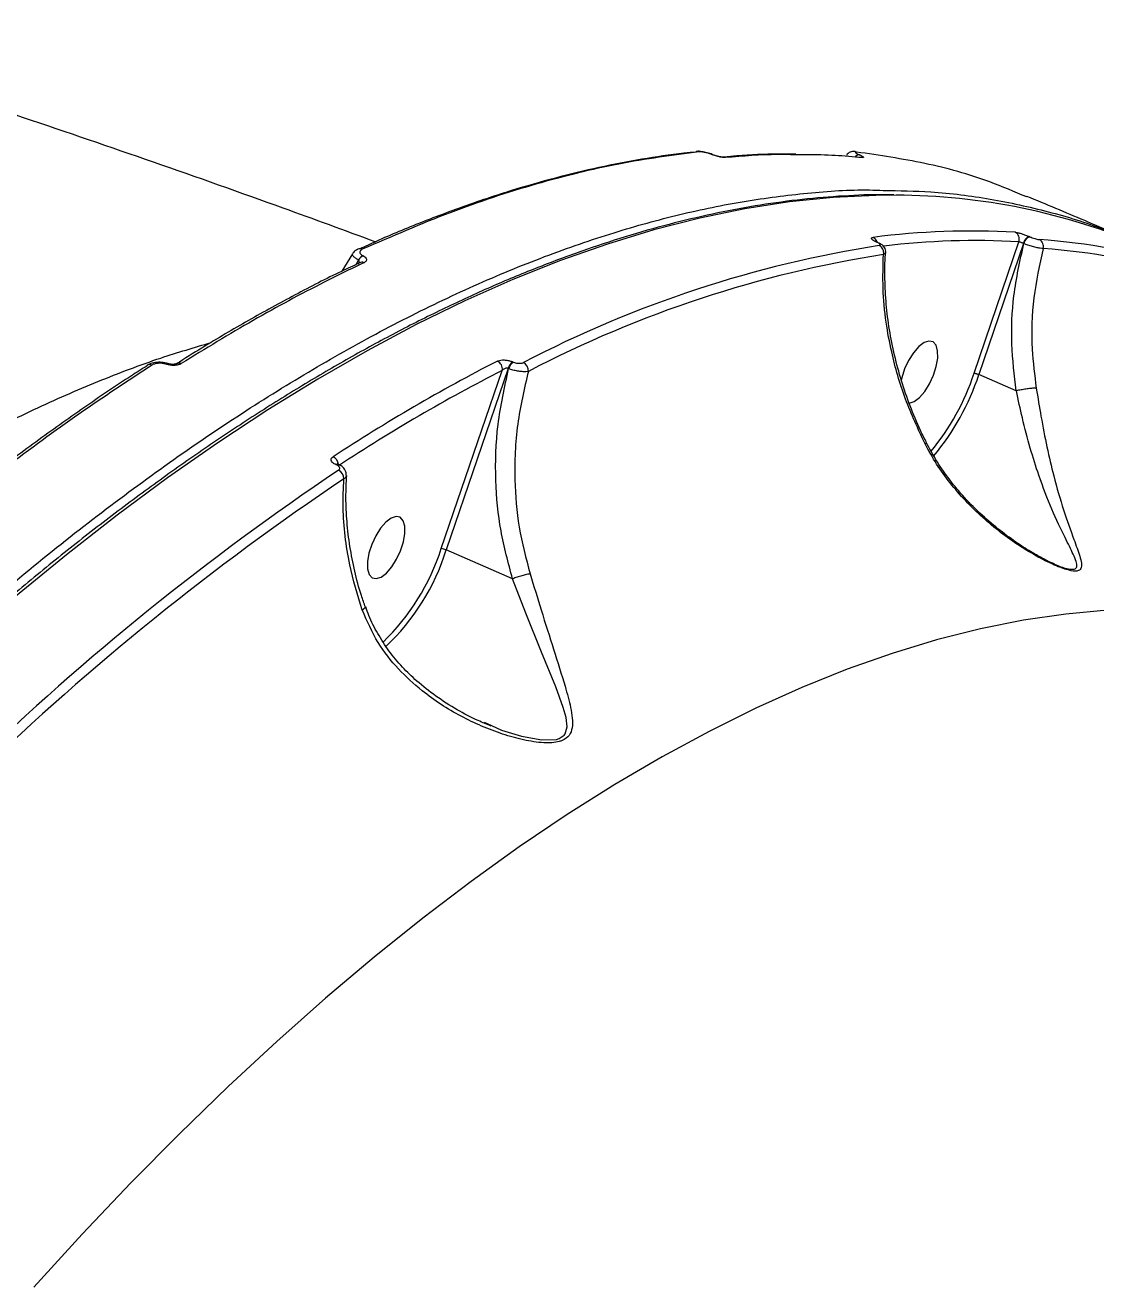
# Model space of a CAD drawing. Header units: millimetres. Extents: x -10881 to 8954, y -8695 to 5624.
# Drawn here: x -5703 to -5558.4, y 3422.4 to 3591.9 of the extents above; entities that cross this region are included whole.
import ezdxf

# ---------------------------------------------------------------- set-up
doc = ezdxf.new("R2010")
doc.units = ezdxf.units.MM
for name, color, linetype in [('DIKOM_ОБЪЕКТ', 7, 'Continuous'), ('DIKOM_РАЗМЕР_ЗОНА', 7, 'Continuous'), ('DIKOM_РАЗМЕР_ОБЪЕКТА', 7, 'Continuous')]:
    doc.layers.add(name, color=color, linetype=linetype)
doc.styles.add('style1', font='arial.ttf', dxfattribs={"width": 0.8})
doc.dimstyles.new('1-50', dxfattribs={"dimtxt": 300, "dimasz": 200, "dimexe": 100, "dimexo": 0, "dimgap": 100, "dimtad": 1, "dimtxsty": 'style1', "dimcen": 200, "dimclrd": 7, "dimclre": 7, "dimclrt": 7, "dimadec": 1, "dimazin": 2, "dimtfac": 1, "dimtmove": 0, "dimatfit": 2, "dimfxl": 0, "dimlwd": 25, "dimlwe": 18, "dimarcsym": 0})

# ---------------------------------------------------------------- blocks, each defined once
blk = doc.blocks.new('*D9')
at = {"layer": 'Defpoints', "color": 0, "transparency": 16777216}
for p in [(-9533.99, 4149), (-6877.05, 4149), (-2715.65, -5051.15)]:
    blk.add_point(p, dxfattribs=at)
at = {"layer": 'DIKOM_РАЗМЕР_ОБЪЕКТА', "color": 7, "lineweight": 18, "transparency": 16777216}
for p, q in [((-6877.05, 4149), (-9633.99, 4149)), ((-2715.65, -5051.15), (-9633.99, -5051.15))]:
    blk.add_line(p, q, dxfattribs=at)
at = {"layer": 'DIKOM_РАЗМЕР_ОБЪЕКТА', "color": 7, "lineweight": 25, "transparency": 16777216}
blk.add_line((-9533.99, -4851.15), (-9533.99, 3949), dxfattribs=at)
at = {"layer": 'DIKOM_РАЗМЕР_ОБЪЕКТА', "color": 7, "transparency": 16777216}
for points in [[(-9567.32, 3949), (-9500.66, 3949), (-9533.99, 4149)], [(-9567.32, -4851.15), (-9500.66, -4851.15), (-9533.99, -5051.15)]]:
    blk.add_solid(points, dxfattribs=at)
at = {"layer": 'DIKOM_РАЗМЕР_ОБЪЕКТА', "color": 7, "transparency": 16777216, "insert": (-9787.16, -451.07), "char_height": 300, "attachment_point": 5, "rotation": 90, "style": 'style1'}
blk.add_mtext('9200', dxfattribs=at)
blk = doc.blocks.new('*D11')
at = {"layer": 'Defpoints', "color": 0, "transparency": 16777216}
for p in [(-7028.45, 5624.13), (-10431.26, -7165.91), (-2784.83, -7165.91)]:
    blk.add_point(p, dxfattribs=at)
at = {"layer": 'DIKOM_РАЗМЕР_ЗОНА', "color": 7, "lineweight": 18, "transparency": 16777216}
for p, q in [((-7028.45, 5624.13), (-10531.26, 5624.13)), ((-2784.83, -7165.91), (-10531.26, -7165.91))]:
    blk.add_line(p, q, dxfattribs=at)
at = {"layer": 'DIKOM_РАЗМЕР_ЗОНА', "color": 7, "lineweight": 25, "transparency": 16777216}
blk.add_line((-10431.26, 5424.13), (-10431.26, -6965.91), dxfattribs=at)
at = {"layer": 'DIKOM_РАЗМЕР_ЗОНА', "color": 7, "transparency": 16777216}
for points in [[(-10464.6, 5424.13), (-10397.93, 5424.13), (-10431.26, 5624.13)], [(-10464.6, -6965.91), (-10397.93, -6965.91), (-10431.26, -7165.91)]]:
    blk.add_solid(points, dxfattribs=at)
at = {"layer": 'DIKOM_РАЗМЕР_ЗОНА', "color": 7, "transparency": 16777216, "insert": (-10684.43, -770.89), "char_height": 300, "attachment_point": 5, "rotation": 90, "style": 'style1'}
blk.add_mtext('12800', dxfattribs=at)

msp = doc.modelspace()

# ---------------------------------------------------------------- linework, layer by layer
at = {"layer": 'DIKOM_ОБЪЕКТ', "color": 7, "linetype": 'Continuous', "lineweight": 15}
for p, q in [((-5612.415, 3574.823), (-5612.378, 3574.828)), ((-5610.118, 3574.382), (-5610.125, 3574.384)), ((-5590.219, 3574.048), (-5590.226, 3574.048)), ((-5587.973, 3562.556), (-5588.039, 3562.585)), ((-5587.858, 3562.542), (-5587.924, 3562.571)), ((-5574.862, 3544.894), (-5568.836, 3562.627)), ((-5567.405, 3563.338), (-5567.359, 3563.318)), ((-5658.793, 3560.988), (-5660.243, 3558.653)), ((-5568.203, 3562.407), (-5574.217, 3544.713)), ((-5568.158, 3562.388), (-5568.203, 3562.407)), ((-5658.283, 3559.567), (-5657.955, 3560.184)), ((-5657.831, 3559.811), (-5657.839, 3559.808)), ((-5686.51, 3545.961), (-5686.553, 3545.931)), ((-5637.139, 3546.427), (-5637.073, 3546.398)), ((-5646.799, 3521.222), (-5638.566, 3545.28)), ((-5637.769, 3545.541), (-5646.153, 3521.039)), ((-5637.704, 3545.512), (-5637.769, 3545.541)), ((-5569.17, 3542.527), (-5574.217, 3544.713)), ((-5660.949, 3532.519), (-5660.994, 3532.539)), ((-5660.66, 3532.577), (-5660.705, 3532.596)), ((-5637.168, 3517.147), (-5646.153, 3521.039)), ((-5641.02, 3497.794), (-5640.002, 3497.336))]:
    msp.add_line(p, q, dxfattribs=at)
at = {"layer": 'DIKOM_ОБЪЕКТ', "color": 7, "linetype": 'Continuous', "lineweight": 15, "flags": 128}
for points in [[(-5590.946, 3574.802), (-5590.884, 3574.793), (-5590.724, 3574.744)], [(-5610.125, 3574.384), (-5610.128, 3574.386), (-5610.194, 3574.385)], [(-5590.227, 3574.048), (-5590.152, 3574.038), (-5589.985, 3573.987)], [(-5585.408, 3568.914), (-5588.113, 3568.901), (-5593.908, 3568.629), (-5599.809, 3568.027), (-5605.81, 3567.096), (-5611.906, 3565.836), (-5618.092, 3564.247), (-5624.364, 3562.333), (-5630.715, 3560.094), (-5637.14, 3557.531), (-5643.635, 3554.648), (-5650.192, 3551.447), (-5656.808, 3547.93), (-5663.476, 3544.1), (-5670.191, 3539.961), (-5676.946, 3535.516), (-5683.737, 3530.768), (-5690.558, 3525.722), (-5697.403, 3520.383), (-5704.266, 3514.754)], [(-5587.919, 3562.569), (-5587.965, 3562.584), (-5588.039, 3562.585)], [(-5658.12, 3561.595), (-5658.078, 3561.617), (-5658.065, 3561.623)], [(-5587.858, 3562.542), (-5587.9, 3562.555), (-5587.973, 3562.556)], [(-5579.971, 3545.808), (-5579.78, 3546.941), (-5579.793, 3547.92), (-5580.009, 3548.666), (-5580.411, 3549.118), (-5580.966, 3549.24), (-5581.63, 3549.022), (-5582.347, 3548.481), (-5583.061, 3547.662), (-5583.714, 3546.63), (-5584.251, 3545.47), (-5584.631, 3544.274), (-5584.702, 3543.959)], [(-5683.846, 3546.092), (-5683.748, 3546.163), (-5683.663, 3546.179), (-5683.648, 3546.176)], [(-5583.676, 3540.84), (-5583.636, 3540.842), (-5582.973, 3541.06), (-5582.255, 3541.601), (-5581.541, 3542.421), (-5580.889, 3543.452), (-5580.351, 3544.613), (-5579.971, 3545.808)], [(-5651.908, 3522.135), (-5651.716, 3523.268), (-5651.73, 3524.247), (-5651.946, 3524.993), (-5652.348, 3525.445), (-5652.903, 3525.567), (-5653.566, 3525.349), (-5654.284, 3524.808), (-5654.998, 3523.988), (-5655.65, 3522.957), (-5656.188, 3521.796), (-5656.568, 3520.601), (-5656.759, 3519.468), (-5656.746, 3518.489), (-5656.53, 3517.743), (-5656.128, 3517.291), (-5655.573, 3517.169), (-5654.909, 3517.387), (-5654.192, 3517.928), (-5653.478, 3518.747), (-5652.825, 3519.779), (-5652.287, 3520.939), (-5651.908, 3522.135)], [(-5640.002, 3497.336), (-5638.672, 3496.736), (-5635.976, 3495.909), (-5633.235, 3495.407), (-5631.232, 3495.477), (-5630.878, 3495.585), (-5630.189, 3496.043), (-5630.055, 3496.223), (-5629.8, 3497.155), (-5629.937, 3498.414), (-5630.322, 3499.791), (-5631.356, 3502.554), (-5633.285, 3507.241), (-5635.393, 3512.497), (-5637.165, 3517.146), (-5637.165, 3517.147), (-5637.165, 3517.147)], [(-5556.867, 3512.899), (-5562.484, 3512.396), (-5568.204, 3511.562), (-5574.02, 3510.397), (-5579.927, 3508.903), (-5585.92, 3507.081), (-5591.993, 3504.932), (-5598.14, 3502.46), (-5604.356, 3499.665), (-5610.635, 3496.55), (-5616.971, 3493.12), (-5623.358, 3489.375), (-5629.79, 3485.321), (-5636.262, 3480.961), (-5642.766, 3476.299), (-5649.298, 3471.339), (-5655.851, 3466.086), (-5662.419, 3460.545), (-5668.996, 3454.721), (-5675.575, 3448.619), (-5682.151, 3442.245), (-5688.718, 3435.606), (-5695.269, 3428.706), (-5701.798, 3421.553)]]:
    msp.add_lwpolyline(points, dxfattribs=at)
at = {"layer": 'DIKOM_ОБЪЕКТ', "color": 7, "linetype": 'Continuous', "lineweight": 15}
for centre, radius, start, end in [((-5612.296, 3574.051), 0.781, 66.62071, 96.03964), ((-5608.724, 3573.282), 0.782, 66.58407, 96.06572), ((-5590.365, 3573.668), 0.704, 89.26847, 144.36234), ((-5585.624, 3482.954), 85.961, 66.9822, 89.85592), ((-5575.213, 3461.528), 102.559, 86.71232, 97.44748), ((-5588.925, 3562.32), 0.994, 16.67352, 65.10738), ((-5574.7, 3460.813), 101.983, 86.70366, 96.96779), ((-5569.794, 3563), 1.028, 338.73107, 63.2718), ((-5567.001, 3562.183), 1.223, 109.28912, 169.44641), ((-5566.955, 3562.164), 1.223, 109.28912, 169.44641), ((-5571.528, 3480.687), 82.421, 59.09196, 86.20345), ((-5566.526, 3562.015), 1.019, 342.25909, 63.45929), ((-5657.774, 3560.955), 0.729, 65.14118, 113.52646), ((-5563.573, 3408.024), 155.985, 98.88566, 117.54565), ((-5563.064, 3407.144), 155.641, 98.88566, 117.54565), ((-5588.143, 3561.178), 1.07, 345.8993, 63.62359), ((-5571.001, 3479.647), 82.239, 59.09196, 86.20345), ((-5656.887, 3559.62), 1.209, 112.46757, 152.14495), ((-5657.532, 3559.152), 0.724, 64.96044, 115.63028), ((-5686.162, 3545.375), 0.682, 63.2226, 120.70836), ((-5682.207, 3545.583), 0.681, 63.1817, 121.3099), ((-5527.354, 3328.913), 244.69, 117.20717, 123.21729), ((-5639.733, 3545.462), 1.181, 351.13328, 64.69536), ((-5636.22, 3545.105), 1.61, 124.80243, 164.28202), ((-5636.154, 3545.076), 1.61, 124.80243, 164.28202), ((-5636.217, 3545.259), 1.182, 354.3136, 64.5585), ((-5526.958, 3328.181), 244.107, 117.20717, 123.21729), ((-5605.881, 3555.145), 32.668, 320.44521, 341.71272), ((-5606.116, 3555.24), 33.591, 320.14669, 341.73568), ((-5661.926, 3532.486), 1.251, 4.54092, 65.09204), ((-5660.797, 3532.302), 0.308, 72.10211, 129.78399), ((-5660.751, 3532.281), 0.31, 73.04037, 129.6847), ((-5458.817, 3231.022), 362.23, 123.86711, 133.94208), ((-5458.539, 3230.532), 361.431, 123.86711, 133.94208), ((-5661.2, 3530.661), 1.247, 359.03579, 65.20469), ((-5675.735, 3530.495), 30.385, 313.90309, 342.23083), ((-5674.771, 3529.846), 29.942, 313.09901, 342.89528), ((-5647.063, 3519.054), 2.184, 65.38685, 83.05382)]:
    msp.add_arc(centre, radius, start, end, dxfattribs=at)
for points, knots in [([(-5655.705, 3562.628), (-5659.841, 3564.149), (-5669.757, 3567.796), (-5685.596, 3573.382), (-5703.179, 3579.407), (-5720.853, 3585.256), (-5738.607, 3590.937), (-5756.441, 3596.448), (-5774.349, 3601.79), (-5792.331, 3606.964), (-5810.381, 3611.97), (-5828.497, 3616.808), (-5846.675, 3621.479), (-5864.913, 3625.982), (-5883.208, 3630.317), (-5901.555, 3634.486), (-5919.952, 3638.487), (-5938.395, 3642.32), (-5956.881, 3645.987), (-5975.408, 3649.48), (-5992.642, 3652.586), (-6003.716, 3654.449), (-6008.587, 3655.269)], [0, 0, 0, 0, 0.03717011, 0.08912627, 0.14097175, 0.19271207, 0.24435286, 0.29589981, 0.34735866, 0.39873516, 0.45003507, 0.50126413, 0.55242807, 0.60353256, 0.65458327, 0.70558582, 0.75654579, 0.80746873, 0.85836015, 0.90922555, 0.96007038, 1, 1, 1, 1]), ([(-5612.403, 3574.74), (-5612.946, 3574.691), (-5615.355, 3574.477), (-5619.721, 3573.8), (-5625.5, 3572.701), (-5631.372, 3571.285), (-5637.322, 3569.581), (-5643.345, 3567.588), (-5649.44, 3565.286), (-5654.254, 3563.313), (-5657.054, 3562.01), (-5657.782, 3561.672)], [0, 0, 0, 0, 0.0380147, 0.1685215, 0.299207, 0.4300356, 0.5609704, 0.6919741, 0.8230085, 0.9540263, 1, 1, 1, 1]), ([(-5611.986, 3574.768), (-5615.583, 3574.297), (-5622.787, 3573.355), (-5634.031, 3570.542), (-5645.57, 3566.783), (-5653.498, 3563.34), (-5657.467, 3561.616)], [0, 0, 0, 0, 0.2482522, 0.497193, 0.7482405, 1, 1, 1, 1]), ([(-5610.125, 3574.382), (-5610.155, 3574.394), (-5610.403, 3574.495), (-5610.935, 3574.66), (-5611.671, 3574.807), (-5612.108, 3574.875), (-5612.354, 3574.825), (-5612.377, 3574.821)], [0, 0, 0, 0, 0.039895, 0.3355286, 0.6309016, 0.9656082, 1, 1, 1, 1]), ([(-5610.194, 3574.385), (-5610.351, 3574.442), (-5610.665, 3574.554), (-5611.16, 3574.684), (-5611.602, 3574.763), (-5611.862, 3574.778), (-5611.967, 3574.77), (-5611.986, 3574.768)], [0, 0, 0, 0, 0.236408, 0.4729314, 0.7098822, 0.9468304, 1, 1, 1, 1]), ([(-5598.937, 3574.451), (-5599.745, 3574.462), (-5602.359, 3574.498), (-5605.599, 3574.358), (-5608.058, 3574.106), (-5608.644, 3574.046)], [0, 0, 0, 0, 0.2544481, 0.8225573, 1, 1, 1, 1]), ([(-5590.946, 3574.799), (-5590.974, 3574.803), (-5591.085, 3574.82), (-5591.285, 3574.819), (-5591.593, 3574.75), (-5591.891, 3574.584), (-5592.028, 3574.396), (-5592.098, 3574.299)], [0, 0, 0, 0, 0.0833668, 0.3258904, 0.5395804, 0.7629906, 1, 1, 1, 1]), ([(-5590.724, 3574.744), (-5590.79, 3574.747), (-5590.923, 3574.753), (-5590.912, 3574.681), (-5590.741, 3574.559), (-5590.515, 3574.444), (-5590.373, 3574.38), (-5590.356, 3574.372)], [0, 0, 0, 0, 0.2478617, 0.4958964, 0.7364511, 0.9670336, 1, 1, 1, 1]), ([(-5567.769, 3568.678), (-5569.415, 3569.383), (-5573.841, 3571.281), (-5581.475, 3573.382), (-5587.638, 3574.29), (-5590.724, 3574.744)], [0, 0, 0, 0, 0.2281326, 0.6135938, 1, 1, 1, 1]), ([(-5608.413, 3573.999), (-5608.432, 3573.998), (-5608.537, 3573.99), (-5608.796, 3574.008), (-5609.235, 3574.088), (-5609.727, 3574.217), (-5610.039, 3574.329), (-5610.194, 3574.385)], [0, 0, 0, 0, 0.05458517, 0.29135689, 0.52781698, 0.7639702, 1, 1, 1, 1]), ([(-5608.796, 3574.06), (-5608.795, 3574.06), (-5608.789, 3574.061), (-5608.843, 3574.06), (-5608.962, 3574.071), (-5609.182, 3574.106), (-5609.5, 3574.179), (-5609.839, 3574.278), (-5610.037, 3574.354), (-5610.118, 3574.385)], [0, 0, 0, 0, 0.0396575, 0.1338054, 0.2522487, 0.4197709, 0.6176875, 0.8450372, 1, 1, 1, 1]), ([(-5598.637, 3574.366), (-5599.554, 3574.386), (-5602.749, 3574.456), (-5606.056, 3574.189), (-5608.413, 3573.999)], [0, 0, 0, 0, 0.287135, 1, 1, 1, 1]), ([(-5589.985, 3573.987), (-5590.287, 3574.016), (-5591.798, 3574.157), (-5594.652, 3574.37), (-5597.269, 3574.367), (-5598.637, 3574.366)], [0, 0, 0, 0, 0.1065807, 0.5329217, 1, 1, 1, 1]), ([(-5590.356, 3574.372), (-5590.339, 3574.364), (-5590.196, 3574.299), (-5589.966, 3574.182), (-5589.792, 3574.057), (-5589.782, 3573.982), (-5589.917, 3573.986), (-5589.985, 3573.987)], [0, 0, 0, 0, 0.0299153, 0.261791, 0.5039481, 0.7520215, 1, 1, 1, 1]), ([(-5787.4, 3427.535), (-5784.913, 3430.803), (-5779.274, 3438.209), (-5770.377, 3449.297), (-5760.708, 3460.81), (-5750.945, 3471.851), (-5741.036, 3482.485), (-5731.019, 3492.65), (-5720.887, 3502.34), (-5710.73, 3511.457), (-5700.685, 3519.882), (-5690.794, 3527.6), (-5681.051, 3534.643), (-5671.353, 3541.082), (-5661.649, 3546.947), (-5651.981, 3552.194), (-5642.344, 3556.811), (-5632.827, 3560.742), (-5623.557, 3563.94), (-5614.571, 3566.413), (-5605.85, 3568.208), (-5597.326, 3569.273), (-5591.081, 3569.721), (-5587.764, 3569.592), (-5587.145, 3569.568)], [0, 0, 0, 0, 0.0370268, 0.0839234, 0.1308199, 0.1780422, 0.2252644, 0.2735141, 0.3217638, 0.3703685, 0.4189733, 0.4658697, 0.5127662, 0.5599885, 0.6072107, 0.6554604, 0.7037101, 0.7523148, 0.8009195, 0.8478159, 0.8947124, 0.9419347, 0.9891569, 1, 1, 1, 1]), ([(-5587.145, 3569.568), (-5584.992, 3569.533), (-5580.061, 3569.455), (-5572.624, 3568.499), (-5564.832, 3566.778), (-5559.076, 3565.06), (-5556.019, 3563.71), (-5555.366, 3563.421)], [0, 0, 0, 0, 0.1907747, 0.4368492, 0.6847344, 0.9326195, 1, 1, 1, 1]), ([(-5585.726, 3568.954), (-5586.155, 3568.965), (-5588.373, 3569.027), (-5592.479, 3568.846), (-5598.043, 3568.398), (-5603.707, 3567.63), (-5609.456, 3566.574), (-5615.288, 3565.222), (-5621.198, 3563.577), (-5627.181, 3561.64), (-5633.233, 3559.412), (-5639.349, 3556.895), (-5645.524, 3554.092), (-5651.754, 3551.004), (-5658.034, 3547.634), (-5664.358, 3543.984), (-5670.723, 3540.058), (-5677.124, 3535.858), (-5683.555, 3531.388), (-5690.012, 3526.651), (-5696.49, 3521.651), (-5702.984, 3516.391), (-5709.49, 3510.876), (-5716.002, 3505.109), (-5722.516, 3499.096), (-5729.027, 3492.841), (-5735.53, 3486.348), (-5742.019, 3479.622), (-5748.492, 3472.669), (-5754.942, 3465.493), (-5761.364, 3458.101), (-5767.755, 3450.497), (-5774.109, 3442.687), (-5780.421, 3434.678), (-5786.687, 3426.475), (-5792.902, 3418.084), (-5799.061, 3409.512), (-5805.16, 3400.765), (-5811.194, 3391.85), (-5817.16, 3382.773), (-5823.051, 3373.541), (-5828.864, 3364.162), (-5834.595, 3354.642), (-5840.239, 3344.988), (-5845.792, 3335.208), (-5851.248, 3325.308), (-5856.016, 3316.412), (-5858.938, 3310.794), (-5860.107, 3308.546)], [0, 0, 0, 0, 0.0053175, 0.0275252, 0.0497452, 0.0719767, 0.094219, 0.1164707, 0.1387306, 0.1609973, 0.1832695, 0.2055461, 0.2278259, 0.2501081, 0.2723918, 0.2946765, 0.3169615, 0.3392464, 0.3615309, 0.3838147, 0.4060977, 0.4283797, 0.4506608, 0.4729407, 0.4952197, 0.5174975, 0.5397743, 0.56205, 0.5843248, 0.6065986, 0.6288715, 0.6511435, 0.6734147, 0.6956851, 0.7179548, 0.7402238, 0.7624921, 0.7847599, 0.8070272, 0.8292939, 0.8515602, 0.873826, 0.8960915, 0.9183566, 0.9406214, 0.9628859, 0.9851502, 1, 1, 1, 1]), ([(-5553.711, 3562.799), (-5555.785, 3563.698), (-5560.433, 3565.713), (-5565.13, 3567.678), (-5567.732, 3568.766)], [0, 0, 0, 0, 0.4460101, 1, 1, 1, 1]), ([(-5588.039, 3562.585), (-5588.108, 3562.616), (-5588.314, 3562.709), (-5588.578, 3562.869), (-5588.74, 3563.037), (-5588.732, 3563.168), (-5588.582, 3563.204), (-5588.506, 3563.222)], [0, 0, 0, 0, 0.1082969, 0.3204328, 0.5430623, 0.7715679, 1, 1, 1, 1]), ([(-5587.917, 3562.571), (-5587.967, 3562.592), (-5588.086, 3562.643), (-5588.19, 3562.702), (-5588.242, 3562.739), (-5588.235, 3562.733), (-5588.234, 3562.732)], [0, 0, 0, 0, 0.2713901, 0.6456746, 0.9258621, 1, 1, 1, 1]), ([(-5569.331, 3563.918), (-5569.24, 3563.908), (-5569.058, 3563.886), (-5568.638, 3563.78), (-5568.168, 3563.634), (-5567.737, 3563.478), (-5567.499, 3563.377), (-5567.405, 3563.338)], [0, 0, 0, 0, 0.2150376, 0.4299703, 0.6447112, 0.8592201, 1, 1, 1, 1]), ([(-5568.203, 3562.407), (-5568.234, 3562.421), (-5568.314, 3562.454), (-5568.456, 3562.51), (-5568.611, 3562.565), (-5568.748, 3562.608), (-5568.806, 3562.621), (-5568.836, 3562.627)], [0, 0, 0, 0, 0.1407275, 0.3551897, 0.5699448, 0.7849277, 1, 1, 1, 1]), ([(-5567.359, 3563.318), (-5567.295, 3563.291), (-5567.135, 3563.224), (-5566.846, 3563.119), (-5566.532, 3563.021), (-5566.253, 3562.949), (-5566.131, 3562.934), (-5566.071, 3562.926)], [0, 0, 0, 0, 0.1422682, 0.3570915, 0.5715532, 0.7857145, 1, 1, 1, 1]), ([(-5657.955, 3560.184), (-5657.991, 3560.203), (-5658.199, 3560.312), (-5658.533, 3560.522), (-5658.789, 3560.78), (-5658.879, 3560.947), (-5658.797, 3560.989), (-5658.796, 3560.989)], [0, 0, 0, 0, 0.0571956, 0.3367997, 0.6424223, 0.9942181, 1, 1, 1, 1]), ([(-5658.059, 3561.613), (-5658.113, 3561.591), (-5658.337, 3561.501), (-5658.609, 3561.304), (-5658.736, 3561.055), (-5658.772, 3560.984)], [0, 0, 0, 0, 0.1851863, 0.7675866, 1, 1, 1, 1]), ([(-5657.467, 3561.616), (-5657.584, 3561.544), (-5657.788, 3561.419), (-5657.816, 3561.174), (-5657.685, 3560.959), (-5657.495, 3560.815), (-5657.37, 3560.748), (-5657.349, 3560.737)], [0, 0, 0, 0, 0.3277202, 0.573894, 0.77963, 0.9627747, 1, 1, 1, 1]), ([(-5587.667, 3562.137), (-5587.618, 3562.15), (-5587.518, 3562.174), (-5587.513, 3562.26), (-5587.619, 3562.37), (-5587.792, 3562.474), (-5587.926, 3562.535), (-5587.973, 3562.556)], [0, 0, 0, 0, 0.2288294, 0.4578465, 0.6785143, 0.8883618, 1, 1, 1, 1]), ([(-5586.825, 3561.227), (-5586.816, 3561.279), (-5586.789, 3561.443), (-5586.873, 3561.707), (-5587.026, 3561.975), (-5587.247, 3562.198), (-5587.513, 3562.386), (-5587.766, 3562.493), (-5587.894, 3562.547)], [0, 0, 0, 0, 0.079728, 0.2531245, 0.4104791, 0.567746, 0.7817446, 1, 1, 1, 1]), ([(-5581.491, 3535.342), (-5582.423, 3537.348), (-5584.311, 3541.412), (-5585.903, 3546.977), (-5586.824, 3551.987), (-5587.253, 3556.411), (-5587.154, 3559.409), (-5587.104, 3560.917)], [0, 0, 0, 0, 0.2398776, 0.4858745, 0.6394221, 0.8185481, 1, 1, 1, 1]), ([(-5586.837, 3561.226), (-5586.834, 3561.182), (-5586.825, 3561.056), (-5586.994, 3560.972), (-5587.104, 3560.917)], [0, 0, 0, 0, 0.3469329, 1, 1, 1, 1]), ([(-5581.287, 3535.523), (-5581.566, 3536.067), (-5582.394, 3537.685), (-5583.535, 3540.476), (-5584.714, 3543.867), (-5585.646, 3547.313), (-5586.331, 3550.769), (-5586.772, 3554.213), (-5586.933, 3557.605), (-5586.932, 3559.949), (-5586.81, 3561.125), (-5586.8, 3561.222)], [0, 0, 0, 0, 0.0658074, 0.1956645, 0.326587, 0.4584007, 0.5906599, 0.7226938, 0.8552618, 0.9880554, 1, 1, 1, 1]), ([(-5569.17, 3542.527), (-5569.424, 3544.626), (-5569.937, 3548.875), (-5569.659, 3555.609), (-5568.675, 3560.052), (-5568.158, 3562.388)], [0, 0, 0, 0, 0.316569, 0.6406672, 1, 1, 1, 1]), ([(-5565.556, 3561.705), (-5565.678, 3561.716), (-5565.922, 3561.738), (-5566.487, 3561.859), (-5567.121, 3562.031), (-5567.705, 3562.218), (-5568.029, 3562.339), (-5568.158, 3562.388)], [0, 0, 0, 0, 0.2142525, 0.4283241, 0.6427324, 0.8576152, 1, 1, 1, 1]), ([(-5565.556, 3561.705), (-5566.036, 3559.511), (-5567.008, 3555.065), (-5567.21, 3548.67), (-5566.7, 3544.626), (-5566.479, 3542.877)], [0, 0, 0, 0, 0.35585898, 0.72148013, 1, 1, 1, 1]), ([(-5657.835, 3559.776), (-5658.645, 3559.402), (-5661.521, 3558.076), (-5666.513, 3555.504), (-5672.801, 3552.055), (-5678.15, 3548.931), (-5681.413, 3546.86), (-5682.557, 3546.134)], [0, 0, 0, 0, 0.09998897, 0.35501185, 0.60945163, 0.86313765, 1, 1, 1, 1]), ([(-5657.226, 3559.807), (-5657.584, 3559.638), (-5659.371, 3558.792), (-5664.334, 3556.34), (-5672.176, 3552.15), (-5678.657, 3548.178), (-5681.9, 3546.191)], [0, 0, 0, 0, 0.0441412, 0.2207137, 0.6100127, 1, 1, 1, 1]), ([(-5657.99, 3559.622), (-5657.953, 3559.7), (-5657.887, 3559.838), (-5657.867, 3560.014), (-5657.897, 3560.116), (-5657.928, 3560.161), (-5657.948, 3560.178), (-5657.955, 3560.184)], [0, 0, 0, 0, 0.4113959, 0.730356, 0.8791445, 0.9522875, 1, 1, 1, 1]), ([(-5657.349, 3560.737), (-5657.322, 3560.723), (-5657.19, 3560.651), (-5656.992, 3560.497), (-5656.86, 3560.268), (-5656.898, 3560.013), (-5657.109, 3559.88), (-5657.226, 3559.807)], [0, 0, 0, 0, 0.0440727, 0.2245474, 0.4337722, 0.6875081, 1, 1, 1, 1]), ([(-5797.745, 3465.125), (-5794.181, 3468.889), (-5787.029, 3476.445), (-5776.231, 3486.959), (-5765.343, 3496.899), (-5754.402, 3506.152), (-5743.391, 3514.728), (-5732.381, 3522.547), (-5721.385, 3529.585), (-5711.184, 3535.374), (-5701.769, 3540.089), (-5693.148, 3543.854), (-5685.159, 3546.888), (-5680.126, 3548.368), (-5677.87, 3549.032)], [0, 0, 0, 0, 0.08727807, 0.17514855, 0.26323044, 0.35259084, 0.44217415, 0.53306829, 0.62419763, 0.71597126, 0.79013753, 0.86466611, 0.93932471, 1, 1, 1, 1]), ([(-5686.519, 3545.889), (-5687.223, 3545.445), (-5690.059, 3543.657), (-5695.064, 3540.246), (-5701.529, 3535.656), (-5708.024, 3530.781), (-5714.539, 3525.641), (-5720.688, 3520.582), (-5724.667, 3517.117), (-5726.467, 3515.55)], [0, 0, 0, 0, 0.0536053, 0.2159063, 0.3783205, 0.5408113, 0.7033419, 0.8658638, 1, 1, 1, 1]), ([(-5685.855, 3545.984), (-5689.133, 3543.827), (-5695.697, 3539.51), (-5705.655, 3532.2), (-5715.687, 3524.327), (-5722.415, 3518.541), (-5725.783, 3515.645)], [0, 0, 0, 0, 0.2488775, 0.4981996, 0.7488726, 1, 1, 1, 1]), ([(-5683.648, 3546.172), (-5683.67, 3546.18), (-5683.942, 3546.288), (-5684.552, 3546.384), (-5685.418, 3546.367), (-5686.088, 3546.224), (-5686.401, 3546.005), (-5686.494, 3545.94)], [0, 0, 0, 0, 0.0229814, 0.2951376, 0.5738711, 0.873958, 1, 1, 1, 1]), ([(-5683.846, 3546.092), (-5684.003, 3546.135), (-5684.317, 3546.221), (-5684.832, 3546.251), (-5685.324, 3546.202), (-5685.663, 3546.096), (-5685.813, 3546.008), (-5685.855, 3545.984)], [0, 0, 0, 0, 0.216891, 0.4334722, 0.6619726, 0.9080849, 1, 1, 1, 1]), ([(-5681.9, 3546.191), (-5681.939, 3546.168), (-5682.084, 3546.085), (-5682.409, 3545.984), (-5682.884, 3545.937), (-5683.385, 3545.966), (-5683.692, 3546.05), (-5683.846, 3546.092)], [0, 0, 0, 0, 0.0918816, 0.335558, 0.5630753, 0.7814373, 1, 1, 1, 1]), ([(-5682.56, 3546.164), (-5682.558, 3546.166), (-5682.546, 3546.175), (-5682.608, 3546.141), (-5682.75, 3546.105), (-5682.975, 3546.078), (-5683.239, 3546.087), (-5683.477, 3546.124), (-5683.596, 3546.161), (-5683.644, 3546.177)], [0, 0, 0, 0, 0.0442718, 0.2012197, 0.3579781, 0.5416691, 0.7279005, 0.8880585, 1, 1, 1, 1]), ([(-5639.228, 3546.53), (-5639.144, 3546.565), (-5638.956, 3546.643), (-5638.547, 3546.693), (-5638.065, 3546.675), (-5637.568, 3546.588), (-5637.282, 3546.481), (-5637.139, 3546.427)], [0, 0, 0, 0, 0.1741801, 0.389583, 0.5958005, 0.7978792, 1, 1, 1, 1]), ([(-5637.073, 3546.398), (-5636.978, 3546.363), (-5636.79, 3546.292), (-5636.464, 3546.235), (-5636.15, 3546.223), (-5635.886, 3546.255), (-5635.764, 3546.305), (-5635.709, 3546.327)], [0, 0, 0, 0, 0.2039663, 0.4080118, 0.6135217, 0.826536, 1, 1, 1, 1]), ([(-5637.168, 3517.147), (-5637.752, 3519.288), (-5638.934, 3523.621), (-5639.578, 3530.648), (-5639.36, 3538.061), (-5638.261, 3543.006), (-5637.704, 3545.512)], [0, 0, 0, 0, 0.2328891, 0.4712978, 0.7319727, 1, 1, 1, 1]), ([(-5637.769, 3545.541), (-5637.809, 3545.554), (-5637.858, 3545.57), (-5637.969, 3545.579), (-5638.105, 3545.566), (-5638.288, 3545.5), (-5638.449, 3545.401), (-5638.53, 3545.318), (-5638.566, 3545.28)], [0, 0, 0, 0, 0.14450641, 0.17548173, 0.36255929, 0.57102043, 0.80467848, 1, 1, 1, 1]), ([(-5635.041, 3545.142), (-5635.143, 3545.124), (-5635.372, 3545.082), (-5635.88, 3545.093), (-5636.493, 3545.173), (-5637.135, 3545.314), (-5637.514, 3545.446), (-5637.704, 3545.512)], [0, 0, 0, 0, 0.1700403, 0.3808029, 0.5866976, 0.7931146, 1, 1, 1, 1]), ([(-5635.041, 3545.142), (-5635.596, 3542.779), (-5636.723, 3537.984), (-5637.009, 3530.868), (-5636.45, 3524.041), (-5635.358, 3519.894), (-5634.805, 3517.797)], [0, 0, 0, 0, 0.2625657, 0.53266425, 0.76364819, 1, 1, 1, 1]), ([(-5574.862, 3544.894), (-5574.853, 3544.894), (-5574.835, 3544.893), (-5574.779, 3544.887), (-5574.68, 3544.868), (-5574.527, 3544.827), (-5574.364, 3544.773), (-5574.266, 3544.733), (-5574.217, 3544.713)], [0, 0, 0, 0, 0.0702026, 0.1414141, 0.3560617, 0.5707081, 0.7853541, 1, 1, 1, 1]), ([(-5566.479, 3542.877), (-5566.269, 3541.598), (-5565.819, 3538.851), (-5565.041, 3534.855), (-5564.032, 3530.553), (-5562.787, 3526.292), (-5561.513, 3522.748), (-5560.67, 3520.498), (-5560.343, 3519.225), (-5560.357, 3518.505), (-5560.718, 3518.228), (-5561.256, 3518.155), (-5562.1, 3518.258), (-5563.91, 3518.902), (-5566.245, 3520.056), (-5569.664, 3522.121), (-5573.834, 3525.313), (-5577.483, 3529.162), (-5579.985, 3532.601), (-5580.987, 3534.425), (-5581.491, 3535.342)], [0, 0, 0, 0, 0.0590563, 0.1267719, 0.1965296, 0.2899972, 0.3861938, 0.4527701, 0.4864319, 0.5209066, 0.5489138, 0.5542507, 0.5800467, 0.6152112, 0.661735, 0.7094941, 0.8061407, 0.905605, 0.9525542, 1, 1, 1, 1]), ([(-5569.164, 3542.526), (-5569.165, 3542.526), (-5569.168, 3542.526), (-5569.17, 3542.526), (-5569.17, 3542.527)], [0, 0, 0, 0, 0.612862, 1, 1, 1, 1]), ([(-5566.479, 3542.877), (-5566.498, 3542.877), (-5566.572, 3542.878), (-5566.794, 3542.871), (-5567.231, 3542.835), (-5567.864, 3542.755), (-5568.545, 3542.648), (-5568.958, 3542.567), (-5569.164, 3542.526)], [0, 0, 0, 0, 0.0380911, 0.1491952, 0.3618972, 0.5745983, 0.7872992, 1, 1, 1, 1]), ([(-5564.076, 3519.169), (-5564.057, 3519.16), (-5563.442, 3518.853), (-5562.457, 3518.536), (-5561.658, 3518.41), (-5561.19, 3518.484), (-5560.93, 3518.767), (-5561.067, 3519.486), (-5561.602, 3520.756), (-5562.736, 3522.974), (-5564.385, 3526.448), (-5565.985, 3530.562), (-5567.31, 3534.764), (-5568.316, 3538.612), (-5568.907, 3541.289), (-5569.164, 3542.525), (-5569.164, 3542.526)], [0, 0, 0, 0, 0.0017876, 0.0560534, 0.0946214, 0.1025874, 0.1449521, 0.1979642, 0.2530844, 0.3620158, 0.5173269, 0.6763151, 0.7886234, 0.903537, 0.9999467, 1, 1, 1, 1]), ([(-5581.338, 3535.498), (-5581.33, 3535.494), (-5581.307, 3535.485), (-5581.383, 3535.42), (-5581.463, 3535.362), (-5581.491, 3535.342)], [0, 0, 0, 0, 0.2762377, 0.7508361, 1, 1, 1, 1]), ([(-5564.076, 3519.169), (-5564.189, 3519.217), (-5564.707, 3519.435), (-5565.777, 3519.979), (-5567.397, 3520.894), (-5569.402, 3522.182), (-5571.71, 3523.892), (-5574.144, 3526.003), (-5576.404, 3528.312), (-5578.378, 3530.737), (-5580.012, 3533.102), (-5580.886, 3534.741), (-5581.3, 3535.518)], [0, 0, 0, 0, 0.0179501, 0.0821766, 0.1580238, 0.2575866, 0.3824418, 0.5141738, 0.6526578, 0.776629, 0.8941735, 1, 1, 1, 1]), ([(-5660.994, 3532.539), (-5661.081, 3532.581), (-5661.301, 3532.687), (-5661.549, 3532.903), (-5661.675, 3533.163), (-5661.639, 3533.419), (-5661.479, 3533.553), (-5661.399, 3533.62)], [0, 0, 0, 0, 0.1407799, 0.3552888, 0.5700297, 0.7849624, 1, 1, 1, 1]), ([(-5660.677, 3531.793), (-5660.623, 3531.838), (-5660.517, 3531.928), (-5660.492, 3532.1), (-5660.576, 3532.274), (-5660.742, 3532.419), (-5660.89, 3532.49), (-5660.949, 3532.519)], [0, 0, 0, 0, 0.2142855, 0.4284468, 0.6429085, 0.8577318, 1, 1, 1, 1]), ([(-5660.701, 3532.596), (-5660.736, 3532.612), (-5660.813, 3532.646), (-5660.862, 3532.685), (-5660.863, 3532.685), (-5660.863, 3532.685)], [0, 0, 0, 0, 0.3335583, 0.7480852, 1, 1, 1, 1]), ([(-5659.625, 3531.117), (-5659.629, 3531.272), (-5659.636, 3531.577), (-5659.858, 3531.987), (-5660.188, 3532.336), (-5660.496, 3532.49), (-5660.661, 3532.572)], [0, 0, 0, 0, 0.2387529, 0.4692153, 0.7165375, 1, 1, 1, 1]), ([(-5657.457, 3512.938), (-5658.083, 3514.973), (-5659.101, 3518.287), (-5659.816, 3522.916), (-5660.122, 3526.808), (-5660.01, 3529.347), (-5659.953, 3530.64)], [0, 0, 0, 0, 0.3422175, 0.5572675, 0.7746034, 1, 1, 1, 1]), ([(-5659.646, 3531.097), (-5659.649, 3531.033), (-5659.657, 3530.862), (-5659.839, 3530.725), (-5659.953, 3530.64)], [0, 0, 0, 0, 0.3761456, 1, 1, 1, 1]), ([(-5657.045, 3513.32), (-5657.23, 3513.842), (-5657.804, 3515.451), (-5658.509, 3518.194), (-5659.17, 3521.523), (-5659.562, 3524.85), (-5659.721, 3528.06), (-5659.615, 3530.11), (-5659.565, 3531.092)], [0, 0, 0, 0, 0.0878584, 0.2709825, 0.4556392, 0.6415049, 0.8281406, 1, 1, 1, 1]), ([(-5634.805, 3517.797), (-5634.305, 3516.166), (-5633.215, 3512.611), (-5631.603, 3507.5), (-5630.218, 3503.16), (-5629.396, 3500.174), (-5629.082, 3498.324), (-5629.07, 3497.044), (-5629.443, 3495.963), (-5630.173, 3495.405), (-5631.319, 3495.026), (-5633.076, 3494.942), (-5635.718, 3495.364), (-5639.514, 3496.425), (-5644.244, 3498.464), (-5648.966, 3501.513), (-5652.67, 3504.941), (-5655.55, 3508.525), (-5656.805, 3511.428), (-5657.457, 3512.938)], [0, 0, 0, 0, 0.0790195, 0.1721796, 0.2680583, 0.3287288, 0.3610585, 0.3938992, 0.4223317, 0.4513191, 0.4599431, 0.498992, 0.5446047, 0.591435, 0.6876197, 0.7865802, 0.8546762, 0.9244448, 1, 1, 1, 1]), ([(-5637.165, 3517.147), (-5637.166, 3517.147), (-5637.166, 3517.147), (-5637.167, 3517.147), (-5637.168, 3517.147), (-5637.168, 3517.147)], [0, 0, 0, 0, 0.3773373, 0.8876012, 1, 1, 1, 1]), ([(-5634.805, 3517.797), (-5634.857, 3517.791), (-5635.007, 3517.774), (-5635.365, 3517.709), (-5635.912, 3517.576), (-5636.572, 3517.375), (-5636.968, 3517.223), (-5637.165, 3517.147)], [0, 0, 0, 0, 0.0873104, 0.2536162, 0.5024108, 0.7512054, 1, 1, 1, 1]), ([(-5657.111, 3513.3), (-5657.101, 3513.289), (-5657.061, 3513.245), (-5657.185, 3513.125), (-5657.349, 3513.005), (-5657.435, 3512.951), (-5657.457, 3512.938)], [0, 0, 0, 0, 0.1668685, 0.6565343, 0.9123096, 1, 1, 1, 1]), ([(-5640.044, 3497.258), (-5640.637, 3497.503), (-5642.216, 3498.155), (-5644.743, 3499.478), (-5647.53, 3501.247), (-5649.99, 3503.191), (-5652.111, 3505.234), (-5653.889, 3507.377), (-5655.397, 3509.719), (-5656.437, 3511.712), (-5656.855, 3512.961), (-5656.984, 3513.346)], [0, 0, 0, 0, 0.08011269, 0.213626, 0.35606176, 0.49223631, 0.60452362, 0.72354897, 0.83939866, 0.9505003, 1, 1, 1, 1])]:
    msp.add_open_spline(points, degree=3, knots=knots, dxfattribs=at)

# ---------------------------------------------------------------- dimensions: what is measured, and where the dimension line sits
at = {"layer": 'DIKOM_РАЗМЕР_ЗОНА'}
dim = msp.add_linear_dim(base=(-10431.262, -7165.906), p1=(-7028.448, 5624.134), p2=(-2784.833, -7165.906), angle=90, text='12800', dimstyle='1-50', dxfattribs=at)
dim.commit()
dim.dimension.update_dxf_attribs({"geometry": '*D11', "text_midpoint": (-10431.262, -770.886), "dimtype": 160})
at = {"layer": 'DIKOM_РАЗМЕР_ОБЪЕКТА'}
dim = msp.add_linear_dim(base=(-9533.989, 4149.001), p1=(-2715.652, -5051.147), p2=(-6877.054, 4149.001), angle=90, text='9200', dimstyle='1-50', dxfattribs=at)
dim.commit()
dim.dimension.update_dxf_attribs({"geometry": '*D9', "text_midpoint": (-9533.989, -451.073), "dimtype": 160})

doc.saveas('drawing.dxf')
